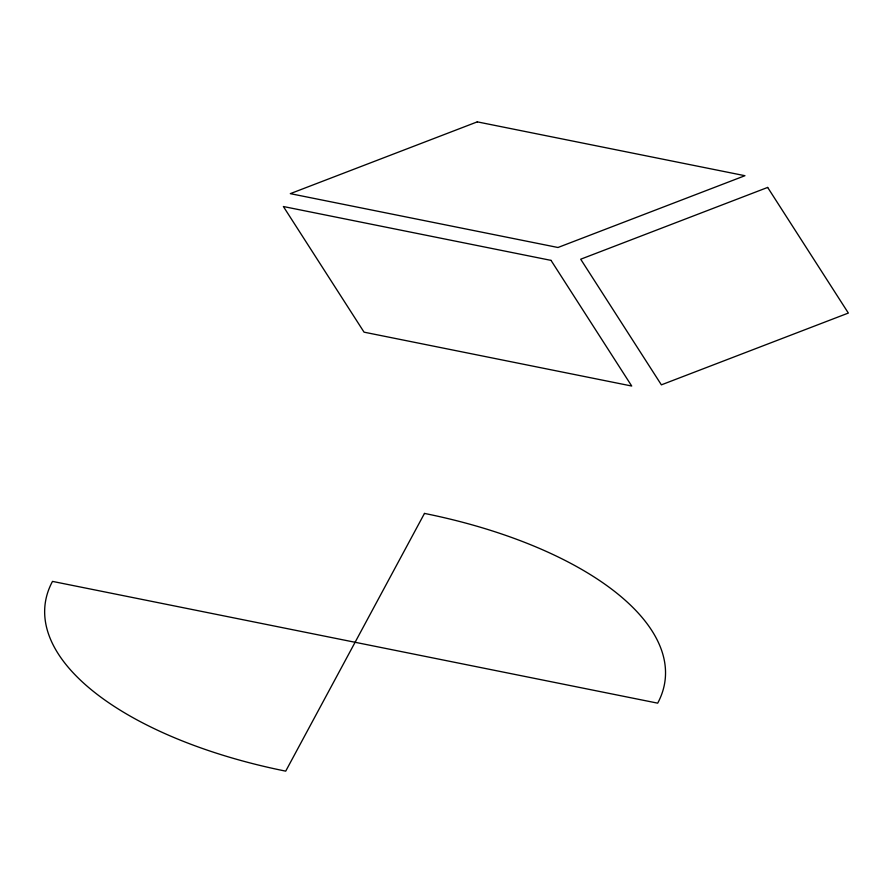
<?xml version="1.0" encoding="UTF-8"?>
<svg xmlns="http://www.w3.org/2000/svg" width="893" height="893" viewBox="0 0 893 893"><rect width="100%" height="100%" fill="white"/><g stroke="black" fill="none" stroke-linecap="round" stroke-linejoin="round"><path stroke-width="1.34" d="M424.476 513.419L285.715 771.139A312.316 138.382 7 0 1 52.497 581.399L657.683 703.159A312.316 138.382 7 0 0 424.476 513.419M477.286 121.861L290.314 193.647L557.969 247.495L744.941 175.709L477.286 121.861M767.667 187.43L580.696 259.216L661.378 384.85L848.35 313.063L767.667 187.43M551.026 260.376L283.382 206.529L364.054 332.163L631.708 386.022L551.026 260.376"/></g></svg>
